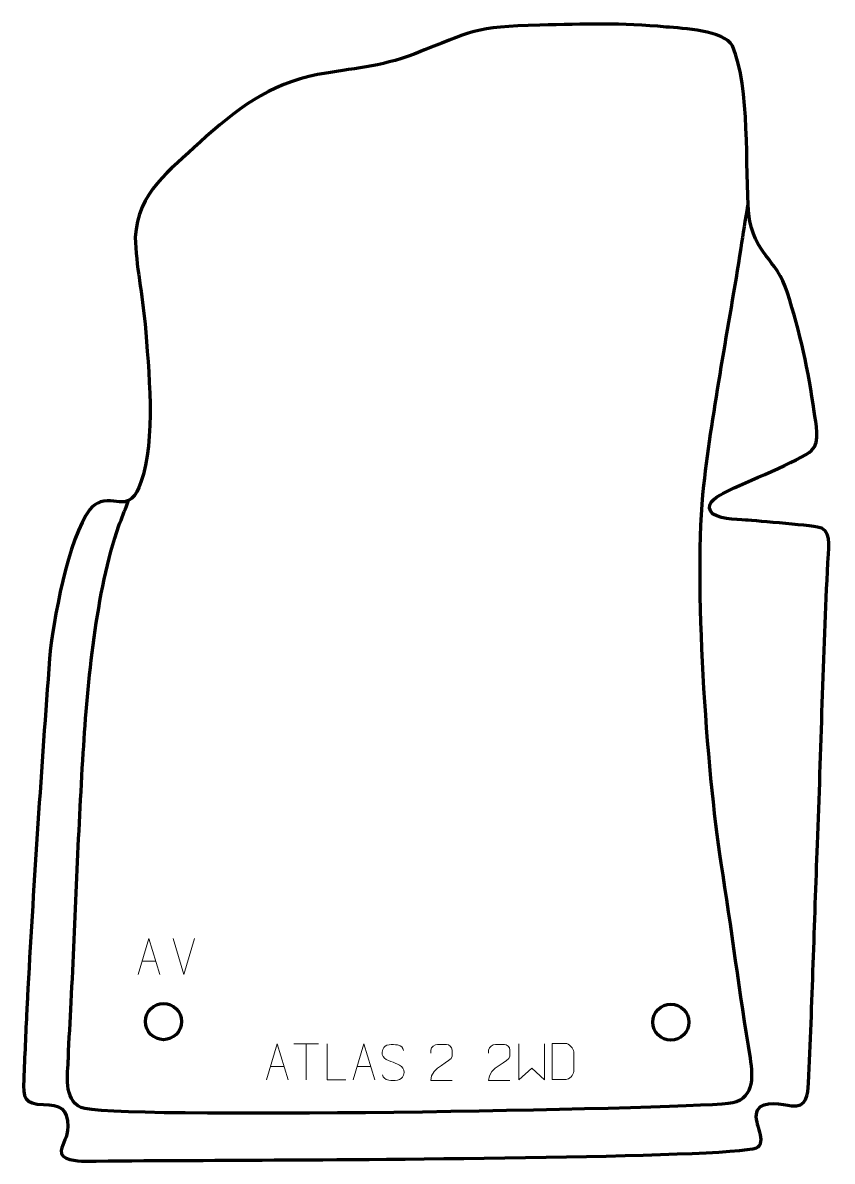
# Model space of a CAD drawing. Header units: millimetres. Extents: x 1126 to 1685, y -87 to 700.
import ezdxf

# ---------------------------------------------------------------- set-up
doc = ezdxf.new("R2010")
doc.units = ezdxf.units.MM
doc.header["$MEASUREMENT"] = 0
doc.layers.add('layer 2', color=7, linetype='Continuous')
doc.layers.add('layer 3', color=7, linetype='Continuous')

msp = doc.modelspace()

# ---------------------------------------------------------------- linework, layer by layer
at = {"layer": 'layer 2', "color": 142, "lineweight": 200}
for centre in [(1222.8452, 9.234), (1573.4102, 8.8695)]:
    msp.add_ellipse(centre, major_axis=(0, 12.5), ratio=1, dxfattribs=at)
at = {"layer": 'layer 2', "color": 140, "lineweight": 158}
msp.add_open_spline([(1626.4295, 573.4908), (1624.8761, 563.6224), (1623.3226, 553.7539), (1621.7692, 543.8855), (1621.7692, 543.8855), (1613.2446, 489.7322), (1602.2731, 433.9052), (1596.0145, 379.8418), (1596.0145, 379.8418), (1588.7639, 314.0356), (1598.0749, 182.9152), (1608.0529, 118.8818), (1608.0529, 118.8818), (1615.0497, 73.9801), (1620.8644, 28.7457), (1628.2096, -16.0157), (1628.2096, -16.0157), (1630.3925, -29.9583), (1630.8616, -45.5839), (1613.0646, -47.4884), (1613.0646, -47.4884), (1576.4808, -51.4032), (1182.8425, -58.804), (1165.8161, -50.2005), (1165.8161, -50.2005), (1153.5565, -44.0057), (1156.6936, -27.5786), (1157.1043, -15.9998), (1157.1043, -15.9998), (1157.5624, -3.082), (1158.3961, 9.826), (1159.0727, 22.7343), (1159.0727, 22.7343), (1161.9768, 80.2688), (1163.8113, 137.5715), (1167.3959, 195.1494), (1167.3959, 195.1494), (1170.4158, 243.657), (1176.1359, 306.4739), (1191.9959, 352.1281), (1191.9959, 352.1281), (1193.9416, 357.3205), (1196.0087, 362.4728), (1197.9889, 367.6542), (1197.9889, 367.6542), (1197.9889, 367.6542), (1198.5145, 369.0737), (1198.5145, 369.0737)], degree=3, knots=[0, 0, 0, 0, 0.07692308, 0.07692308, 0.07692308, 0.07692308, 0.15384615, 0.15384615, 0.15384615, 0.15384615, 0.23076923, 0.23076923, 0.23076923, 0.23076923, 0.30769231, 0.30769231, 0.30769231, 0.30769231, 0.38461538, 0.38461538, 0.38461538, 0.38461538, 0.46153846, 0.46153846, 0.46153846, 0.46153846, 0.53846154, 0.53846154, 0.53846154, 0.53846154, 0.61538462, 0.61538462, 0.61538462, 0.61538462, 0.69230769, 0.69230769, 0.69230769, 0.69230769, 0.76923077, 0.76923077, 0.76923077, 0.76923077, 0.84615385, 0.84615385, 0.84615385, 0.84615385, 1, 1, 1, 1], dxfattribs=at)
at = {"layer": 'layer 2', "color": 250, "lineweight": 9}
for points, knots in [([(1205.3552, 41.7318), (1205.3552, 41.7318), (1212.7262, 66.6853), (1212.7262, 66.6853), (1212.7262, 66.6853), (1212.7262, 66.6853), (1220.2961, 41.7318), (1220.2961, 41.7318)], [0, 0, 0, 0, 0.33333333, 0.33333333, 0.33333333, 0.33333333, 1, 1, 1, 1]), ([(1293.9881, -31.1199), (1293.9881, -31.1199), (1301.3591, -6.1664), (1301.3591, -6.1664), (1301.3591, -6.1664), (1301.3591, -6.1664), (1308.929, -31.1199), (1308.929, -31.1199)], [0, 0, 0, 0, 0.33333333, 0.33333333, 0.33333333, 0.33333333, 1, 1, 1, 1]), ([(1348.9331, -31.12), (1348.9331, -31.12), (1335.984, -31.12), (1335.984, -31.12), (1335.984, -31.12), (1335.984, -31.12), (1335.984, -6.1664), (1335.984, -6.1664)], [0, 0, 0, 0, 0.33333333, 0.33333333, 0.33333333, 0.33333333, 1, 1, 1, 1]), ([(1353.9881, -31.1199), (1353.9881, -31.1199), (1361.3591, -6.1664), (1361.3591, -6.1664), (1361.3591, -6.1664), (1361.3591, -6.1664), (1368.929, -31.1199), (1368.929, -31.1199)], [0, 0, 0, 0, 0.33333333, 0.33333333, 0.33333333, 0.33333333, 1, 1, 1, 1]), ([(1381.4614, -18.8649), (1377.2131, -17.3945), (1372.305, -15.5987), (1374.3101, -10.0784), (1374.3101, -10.0784), (1375.8136, -5.9385), (1381.0272, -6.327), (1384.6308, -6.9281), (1384.6308, -6.9281), (1387.4914, -7.4053), (1388.3561, -8.6185), (1388.6667, -10.7026)], [0, 0, 0, 0, 0.25, 0.25, 0.25, 0.25, 0.5, 0.5, 0.5, 0.5, 1, 1, 1, 1]), ([(1422.2446, -31.5998), (1417.3302, -31.5995), (1412.4158, -31.5995), (1407.5017, -31.5998), (1407.5017, -31.5998), (1407.5017, -21.6675), (1422.1527, -19.0263), (1422.2446, -14.716), (1422.2446, -14.716), (1422.2443, -13.2919), (1422.2443, -11.8682), (1422.2446, -10.4449), (1422.2446, -10.4449), (1422.2277, -8.3678), (1420.1049, -6.643), (1418.4339, -6.6257), (1418.4339, -6.6257), (1416.3607, -6.6261), (1414.2878, -6.6261), (1412.2154, -6.6257), (1412.2154, -6.6257), (1410.3933, -6.6092), (1407.5686, -8.4013), (1407.5017, -10.4949), (1407.5017, -10.4949), (1407.5017, -10.4949), (1407.5017, -12.5497), (1407.5017, -12.5497)], [0, 0, 0, 0, 0.125, 0.125, 0.125, 0.125, 0.25, 0.25, 0.25, 0.25, 0.375, 0.375, 0.375, 0.375, 0.5, 0.5, 0.5, 0.5, 0.625, 0.625, 0.625, 0.625, 0.75, 0.75, 0.75, 0.75, 1, 1, 1, 1]), ([(1462.2446, -31.5998), (1457.3302, -31.5995), (1452.4158, -31.5995), (1447.5017, -31.5998), (1447.5017, -31.5998), (1447.5017, -21.6675), (1462.1527, -19.0263), (1462.2446, -14.716), (1462.2446, -14.716), (1462.2443, -13.2919), (1462.2443, -11.8682), (1462.2446, -10.4449), (1462.2446, -10.4449), (1462.2277, -8.3678), (1460.1049, -6.643), (1458.4339, -6.6257), (1458.4339, -6.6257), (1456.3607, -6.6261), (1454.2878, -6.6261), (1452.2154, -6.6257), (1452.2154, -6.6257), (1450.3933, -6.6092), (1447.5686, -8.4013), (1447.5017, -10.4949), (1447.5017, -10.4949), (1447.5017, -10.4949), (1447.5017, -12.5497), (1447.5017, -12.5497)], [0, 0, 0, 0, 0.125, 0.125, 0.125, 0.125, 0.25, 0.25, 0.25, 0.25, 0.375, 0.375, 0.375, 0.375, 0.5, 0.5, 0.5, 0.5, 0.625, 0.625, 0.625, 0.625, 0.75, 0.75, 0.75, 0.75, 1, 1, 1, 1]), ([(1468.4439, -6.1081), (1468.4439, -6.1081), (1468.4439, -31.0661), (1468.4439, -31.0661), (1468.4439, -31.0661), (1468.4439, -31.0661), (1477.2866, -23.0014), (1477.2866, -23.0014), (1477.2866, -23.0014), (1477.2866, -23.0014), (1486.129, -31.0655), (1486.129, -31.0655), (1486.129, -31.0655), (1486.129, -31.0655), (1486.129, -6.1081), (1486.129, -6.1081)], [0, 0, 0, 0, 0.2, 0.2, 0.2, 0.2, 0.4, 0.4, 0.4, 0.4, 0.6, 0.6, 0.6, 0.6, 1, 1, 1, 1]), ([(1491.5003, -30.7713), (1493.8321, -30.7709), (1498.7823, -30.7949), (1501.1138, -30.7952), (1501.1138, -30.7952), (1503.0388, -30.9006), (1506.3574, -27.359), (1506.3462, -25.3417), (1506.3462, -25.3417), (1506.3458, -19.5716), (1506.3458, -17.4019), (1506.3462, -11.6326), (1506.3462, -11.6326), (1506.3419, -9.4945), (1502.9674, -5.8344), (1500.815, -5.8479), (1500.815, -5.8479), (1498.4893, -5.8479), (1493.765, -5.8479), (1491.4389, -5.8479), (1491.4389, -5.8479), (1491.4393, -11.5948), (1491.5006, -25.024), (1491.5003, -30.7713)], [0, 0, 0, 0, 0.14285714, 0.14285714, 0.14285714, 0.14285714, 0.28571429, 0.28571429, 0.28571429, 0.28571429, 0.42857143, 0.42857143, 0.42857143, 0.42857143, 0.57142857, 0.57142857, 0.57142857, 0.57142857, 0.71428571, 0.71428571, 0.71428571, 0.71428571, 1, 1, 1, 1]), ([(1381.4614, -18.865), (1385.48, -20.5117), (1390.5095, -22.4), (1388.6755, -27.7603), (1388.6755, -27.7603), (1387.2157, -32.0267), (1382.3049, -31.77), (1378.5788, -31.2153), (1378.5788, -31.2153), (1375.8288, -30.8055), (1374.6079, -29.592), (1374.2299, -27.4798)], [0, 0, 0, 0, 0.25, 0.25, 0.25, 0.25, 0.5, 0.5, 0.5, 0.5, 1, 1, 1, 1])]:
    msp.add_open_spline(points, degree=3, knots=knots, dxfattribs=at)
for points in [[(1236.8256, 41.7245), (1236.8256, 41.7245), (1229.5038, 66.6781), (1229.5038, 66.6781)], [(1244.1475, 66.6781), (1244.1475, 66.6781), (1236.8257, 41.7245), (1236.8257, 41.7245)], [(1208.0778, 50.9812), (1208.0778, 50.9812), (1217.5735, 50.9812), (1217.5735, 50.9812)], [(1312.965, -6.1899), (1312.965, -6.1899), (1329.9522, -6.1899), (1329.9522, -6.1899)], [(1321.4588, -31.1199), (1321.4588, -31.1199), (1321.4588, -6.1664), (1321.4588, -6.1664)], [(1296.7107, -21.8705), (1296.7107, -21.8705), (1306.2064, -21.8705), (1306.2064, -21.8705)], [(1356.7107, -21.8705), (1356.7107, -21.8705), (1366.2064, -21.8705), (1366.2064, -21.8705)]]:
    msp.add_open_spline(points, degree=3, dxfattribs=at)
at = {"layer": 'layer 3', "color": 242, "lineweight": 158}
msp.add_open_spline([(1396.0359, 678.1754), (1436.6131, 694.0862), (1437.3085, 697.1486), (1482.9179, 698.2212), (1482.9179, 698.2212), (1513.4786, 698.9677), (1539.5413, 699.8364), (1570.2322, 696.9038), (1570.2322, 696.9038), (1581.5802, 695.874), (1610.0652, 694.6194), (1616.1143, 683.8976), (1616.1143, 683.8976), (1628.3284, 654.3169), (1624.8481, 600.3959), (1627.2493, 567.4131), (1627.2493, 567.4131), (1631.2942, 539.0541), (1645.994, 537.9034), (1654.1046, 513.1264), (1654.1046, 513.1264), (1662.4989, 486.3688), (1668.7489, 458.7303), (1672.5146, 430.9519), (1672.5146, 430.9519), (1673.582, 423.0782), (1676.8892, 409.9462), (1670.7444, 403.9951), (1670.7444, 403.9951), (1662.9106, 397.2772), (1624.2942, 381.9376), (1611.3294, 375.3779), (1611.3294, 375.3779), (1606.8504, 373.1117), (1597.185, 368.4742), (1601.0061, 361.9111), (1601.0061, 361.9111), (1604.0487, 356.6848), (1619.1671, 356.5082), (1625.1319, 355.9761), (1625.1319, 355.9761), (1632.9832, 355.277), (1673.9003, 352.2555), (1677.7826, 350.3762), (1677.7826, 350.3762), (1684.9639, 346.9001), (1682.3205, 333.4713), (1681.9663, 326.5938), (1681.9663, 326.5938), (1678.7226, 261.847), (1677.3064, 196.6914), (1674.7694, 131.8464), (1674.7694, 131.8464), (1672.6328, 76.8504), (1671.1791, 21.7057), (1668.5785, -33.253), (1668.5785, -33.253), (1668.1905, -41.4523), (1667.2032, -50.3163), (1656.8857, -48.9462), (1656.8857, -48.9462), (1650.7806, -48.1355), (1637.2447, -44.7341), (1633.3997, -52.0394), (1633.3997, -52.0394), (1629.4965, -59.4556), (1639.8915, -72.0752), (1633.8543, -77.4703), (1633.8543, -77.4703), (1633.8543, -77.4703), (1632.7428, -78.0432), (1632.7428, -78.0432), (1632.7428, -78.0432), (1612.9482, -85.1114), (1337.8727, -86.1849), (1299.3204, -86.4468), (1299.3204, -86.4468), (1255.6207, -86.7438), (1211.8743, -86.7872), (1168.1829, -87.2672), (1168.1829, -87.2672), (1163.8374, -87.315), (1150.9641, -86.4298), (1152.071, -79.9148), (1152.071, -79.9148), (1152.9691, -74.6294), (1156.6444, -71.2865), (1156.7955, -63.3765), (1156.7955, -63.3765), (1156.5866, -50.7511), (1151.4206, -48.446), (1139.8827, -48.1114), (1139.8827, -48.1114), (1126.7083, -47.7294), (1125.5931, -43.5501), (1126.2103, -30.793), (1126.2103, -30.793), (1126.9834, -14.8133), (1127.5857, 1.1712), (1128.3582, 17.151), (1128.3582, 17.151), (1128.6083, 22.1526), (1128.872, 27.1529), (1129.1446, 32.1533), (1129.1446, 32.1533), (1133.2721, 108.0958), (1138.4857, 184.3779), (1144.066, 260.2449), (1144.066, 260.2449), (1146.1975, 284.9891), (1157.2081, 344.3401), (1171.9368, 363.2106), (1171.9368, 363.2106), (1176.1666, 368.63), (1182.1149, 370.2777), (1188.5486, 369.0253), (1188.5486, 369.0253), (1200.1162, 366.7735), (1203.48, 371.9869), (1207.2269, 382.2188), (1207.2269, 382.2188), (1217.7016, 410.8235), (1212.5832, 460.9357), (1210.087, 491.7654), (1210.087, 491.7654), (1208.4623, 511.0693), (1203.6861, 532.6663), (1203.3536, 551.4532), (1203.3536, 551.4532), (1204.8561, 582.8958), (1227.0355, 597.5703), (1248.0669, 617.1726), (1248.0669, 617.1726), (1272.1201, 639.5912), (1296.3411, 657.5762), (1329.3306, 663.9719), (1329.3306, 663.9719), (1353.8055, 668.5201), (1371.863, 669.0274), (1396.0359, 678.1754)], degree=3, knots=[0, 0, 0, 0, 0.02777778, 0.02777778, 0.02777778, 0.02777778, 0.05555556, 0.05555556, 0.05555556, 0.05555556, 0.08333333, 0.08333333, 0.08333333, 0.08333333, 0.11111111, 0.11111111, 0.11111111, 0.11111111, 0.13888889, 0.13888889, 0.13888889, 0.13888889, 0.16666667, 0.16666667, 0.16666667, 0.16666667, 0.19444444, 0.19444444, 0.19444444, 0.19444444, 0.22222222, 0.22222222, 0.22222222, 0.22222222, 0.25, 0.25, 0.25, 0.25, 0.27777778, 0.27777778, 0.27777778, 0.27777778, 0.30555556, 0.30555556, 0.30555556, 0.30555556, 0.33333333, 0.33333333, 0.33333333, 0.33333333, 0.36111111, 0.36111111, 0.36111111, 0.36111111, 0.38888889, 0.38888889, 0.38888889, 0.38888889, 0.41666667, 0.41666667, 0.41666667, 0.41666667, 0.44444444, 0.44444444, 0.44444444, 0.44444444, 0.47222222, 0.47222222, 0.47222222, 0.47222222, 0.5, 0.5, 0.5, 0.5, 0.52777778, 0.52777778, 0.52777778, 0.52777778, 0.55555556, 0.55555556, 0.55555556, 0.55555556, 0.58333333, 0.58333333, 0.58333333, 0.58333333, 0.61111111, 0.61111111, 0.61111111, 0.61111111, 0.63888889, 0.63888889, 0.63888889, 0.63888889, 0.66666667, 0.66666667, 0.66666667, 0.66666667, 0.69444444, 0.69444444, 0.69444444, 0.69444444, 0.72222222, 0.72222222, 0.72222222, 0.72222222, 0.75, 0.75, 0.75, 0.75, 0.77777778, 0.77777778, 0.77777778, 0.77777778, 0.80555556, 0.80555556, 0.80555556, 0.80555556, 0.83333333, 0.83333333, 0.83333333, 0.83333333, 0.86111111, 0.86111111, 0.86111111, 0.86111111, 0.88888889, 0.88888889, 0.88888889, 0.88888889, 0.91666667, 0.91666667, 0.91666667, 0.91666667, 0.94444444, 0.94444444, 0.94444444, 0.94444444, 1, 1, 1, 1], dxfattribs=at)

doc.saveas('drawing.dxf')
